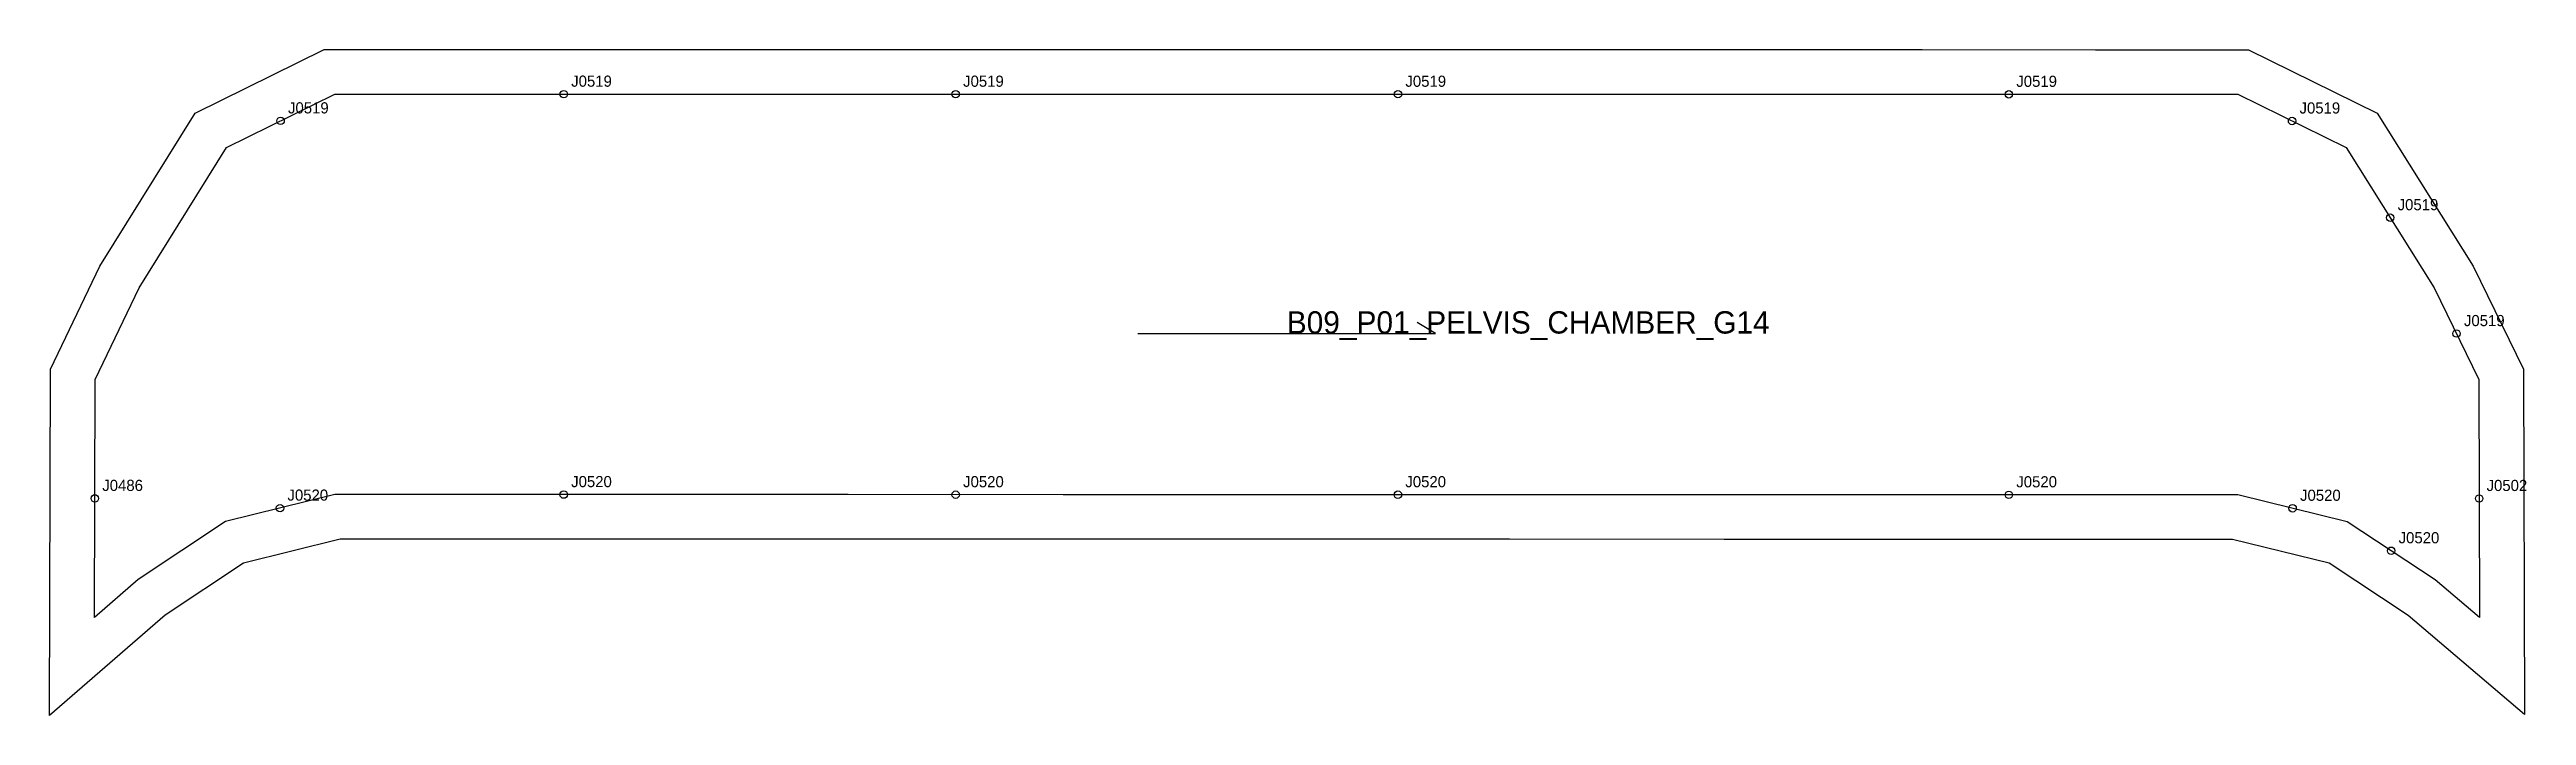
# Model space of a CAD drawing. Header units: millimetres. Extents: x -12 to 653, y -90 to 89.
import ezdxf

# ---------------------------------------------------------------- set-up
doc = ezdxf.new("R2010")
doc.units = ezdxf.units.MM
for name, color, linetype in [('CUT', 1, 'Continuous'), ('GRAIN', 3, 'Continuous'), ('LABEL', 7, 'Continuous'), ('NOTCH', 2, 'Continuous'), ('SEW', 5, 'Continuous')]:
    doc.layers.add(name, color=color, linetype=linetype)

msp = doc.modelspace()

# ---------------------------------------------------------------- linework, layer by layer
at = {"layer": 'CUT'}
msp.add_lwpolyline([(-11.99, 2.74), (1.24, 30.43), (26.91, 71.58), (61.57, 88.72), (102.63, 88.72), (149.25, 88.71), (202.43, 88.71), (260.14, 88.7), (320.15, 88.69), (380.17, 88.69), (437.87, 88.68), (491.06, 88.68), (537.67, 88.67), (578.73, 88.67), (613.38, 71.59), (639.19, 30.47), (652.64, 2.78), (652.92, -90.15), (621.68, -63.48), (600.44, -49.45), (574.47, -43.04), (537.67, -43.04), (491.05, -43.03), (437.87, -43.03), (380.16, -43.02), (320.15, -43.02), (260.13, -43.01), (202.42, -43), (149.24, -43), (102.63, -42.99), (65.83, -42.99), (39.9, -49.41), (18.83, -63.4), (-12.27, -90.4), (-11.99, 2.74)], close=True, dxfattribs=at)
at = {"layer": 'GRAIN'}
for p, q in [((360.28, 12.32), (355.28, 15.32)), ((280.28, 12.32), (360.28, 12.32))]:
    msp.add_line(p, q, dxfattribs=at)
at = {"layer": 'NOTCH'}
for centre in [(125.94, 76.71), (231.28, 76.7), (350.16, 76.69), (514.36, 76.67), (49.83, 69.53), (590.48, 69.5), (616.85, 43.49), (634.67, 12.32), (-0.09, -32.01), (125.93, -30.99), (231.28, -31.01), (350.15, -31.02), (514.36, -31.04), (640.75, -32.03), (49.68, -34.62), (590.62, -34.67), (617.12, -46.09)]:
    msp.add_circle(centre, 1, dxfattribs=at)
at = {"layer": 'SEW'}
msp.add_lwpolyline([(0, 0), (11.78, 24.65), (35.29, 62.34), (64.37, 76.72), (102.63, 76.72), (149.25, 76.71), (202.43, 76.71), (260.14, 76.7), (320.15, 76.69), (380.17, 76.69), (437.87, 76.68), (491.06, 76.68), (537.67, 76.67), (575.93, 76.67), (605.03, 62.33), (628.68, 24.64), (640.65, 0), (640.84, -64.06), (628.91, -53.87), (605.32, -38.3), (575.93, -31.04), (537.67, -31.04), (491.05, -31.03), (437.87, -31.03), (380.16, -31.02), (320.15, -31.02), (260.13, -31.01), (202.43, -31), (149.24, -31), (102.63, -30.99), (64.37, -30.99), (34.99, -38.26), (11.55, -53.83), (-0.19, -64.02)], close=True, dxfattribs=at)

# ---------------------------------------------------------------- texts
at = {"layer": 'LABEL'}
for s, height, p in [('J0519', 3, (127.94, 78.71)), ('J0519', 3, (233.28, 78.7)), ('J0519', 3, (352.16, 78.69)), ('J0519', 3, (516.36, 78.67)), ('J0519', 3, (51.83, 71.53)), ('J0519', 3, (592.48, 71.5)), ('J0519', 3, (618.85, 45.49)), ('B09_P01_PELVIS_CHAMBER_G14', 6, (320.28, 12.32)), ('J0519', 3, (636.67, 14.32)), ('J0520', 3, (127.93, -28.99)), ('J0520', 3, (233.28, -29.01)), ('J0520', 3, (352.15, -29.02)), ('J0520', 3, (516.36, -29.04)), ('J0486', 3, (1.91, -30.01)), ('J0520', 3, (51.68, -32.62)), ('J0520', 3, (592.62, -32.67)), ('J0502', 3, (642.75, -30.03)), ('J0520', 3, (619.12, -44.09))]:
    msp.add_text(s, height=height, dxfattribs=at).set_placement(p)

doc.saveas('drawing.dxf')
